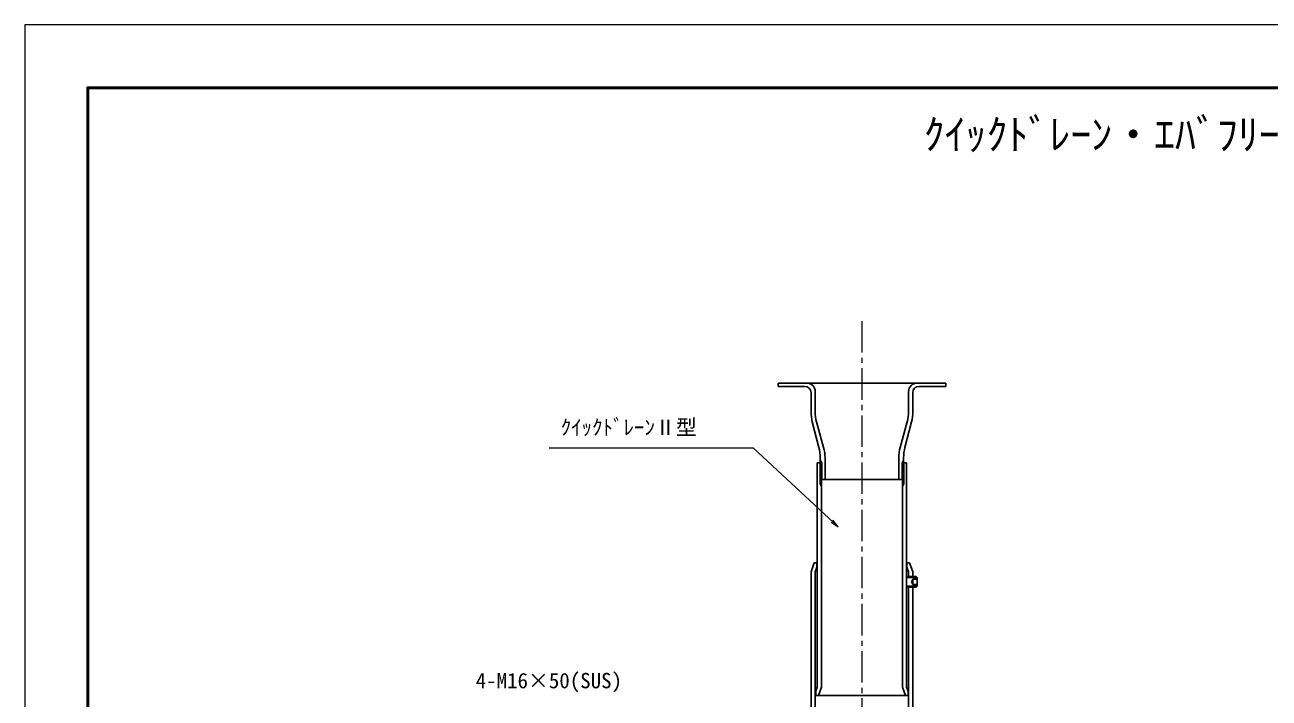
# Model space of a CAD drawing. Units: millimetres on the paper. Extents: x 0 to 1024, y 0 to 841.
# Drawn here: x 0 to 297, y 680.4 to 841 of the extents above; entities that cross this region are included whole.
import ezdxf
from ezdxf.enums import TextEntityAlignment as Align

# ---------------------------------------------------------------- set-up
doc = ezdxf.new("R2010")
doc.units = ezdxf.units.MM
doc.linetypes.add('USER1', pattern=[11.25, 7.5, -1.25, 1.25, -1.25])
for name, color, linetype, lineweight in [('D-BMK', 2, 'USER1', 13), ('D-BYP', 6, 'Continuous', 30), ('D-STR-HTXT', 7, 'Continuous', 13), ('D-TTL', 2, 'Continuous', 50), ('D-TTL-FRAM', 2, 'Continuous', 13)]:
    doc.layers.add(name, color=color, linetype=linetype, lineweight=lineweight)
doc.layers.add('D-STR-TXT', color=7, linetype='Continuous')
doc.layers.add('D-TTL-TXT', color=7, linetype='Continuous')
doc.styles.add('ＭＳ ゴシック', font='')
doc.styles.get('ＭＳ ゴシック').set_extended_font_data('MS Gothic')

# ---------------------------------------------------------------- blocks, each defined once
blk = doc.blocks.new('open_arrow')
at = {"color": 0, "linetype": 'Continuous', "lineweight": -2}
blk.add_lwpolyline([(7.5, 1.25), (0, 0), (7.5, -1.25)], dxfattribs=at)

msp = doc.modelspace()

# ---------------------------------------------------------------- linework, layer by layer
at = {"layer": 'D-BMK'}
msp.add_line((199.8, 770.334), (199.8, 111.508), dxfattribs=at)
at = {"layer": 'D-BYP', "color": 1, "lineweight": 25}
for p, q in [((219.8, 755.53), (179.8, 755.53)), ((179.8, 755.53), (179.8, 754.73)), ((186.15, 754.73), (179.8, 754.73)), ((219.8, 754.73), (213.45, 754.73)), ((219.8, 755.53), (219.8, 754.73)), ((187.65, 753.23), (187.65, 748.73)), ((188.65, 753.53), (188.65, 748.73)), ((210.95, 753.53), (210.95, 748.73)), ((211.95, 753.23), (211.95, 748.73)), ((187.963, 746.27), (189.537, 740.19)), ((188.983, 746.275), (190.667, 740.185)), ((210.617, 746.275), (208.933, 740.185)), ((211.637, 746.27), (210.063, 740.19)), ((189.85, 737.73), (189.85, 732.53)), ((190.206, 736.53), (189.85, 737.147)), ((191, 737.73), (191, 732.53)), ((208.6, 737.73), (208.6, 732.53)), ((209.394, 736.53), (209.75, 737.147)), ((209.75, 737.73), (209.75, 732.53)), ((209.75, 737.23), (209.75, 732.53)), ((189.125, 736.53), (189.125, 682.992)), ((189.85, 736.53), (189.125, 736.53)), ((189.8, 736.53), (189.8, 731.53)), ((190.206, 736.53), (189.85, 736.53)), ((190.206, 736.53), (190.206, 732.53)), ((209.394, 736.53), (209.394, 732.53)), ((209.394, 736.53), (209.75, 736.53)), ((210.475, 736.53), (209.75, 736.53)), ((209.8, 736.53), (209.8, 731.53)), ((210.475, 736.53), (210.475, 682.992)), ((189.8, 731.53), (190.125, 730.967)), ((209.75, 732.53), (189.85, 732.53)), ((190.125, 732.53), (190.125, 682.992)), ((209.475, 732.53), (209.475, 682.992)), ((209.8, 731.53), (209.475, 730.967)), ((187.65, 710.529), (188.414, 712.628)), ((187.65, 710.529), (187.65, 658.878)), ((189.125, 712.628), (188.414, 712.628)), ((189.05, 711.628), (188.65, 710.529)), ((188.65, 710.529), (188.65, 658.878)), ((189.05, 712.628), (189.05, 711.628)), ((189.125, 711.628), (189.05, 711.628)), ((211.186, 712.628), (210.475, 712.628)), ((210.55, 711.628), (210.475, 711.628)), ((210.55, 712.628), (210.55, 711.628)), ((210.55, 711.628), (210.95, 710.529)), ((210.95, 710.529), (210.95, 709.378)), ((211.95, 710.529), (211.186, 712.628)), ((211.95, 710.529), (211.95, 709.378)), ((210.85, 709.378), (210.475, 709.003)), ((210.475, 709.003), (210.475, 707.253)), ((210.475, 709.003), (210.475, 707.253)), ((210.475, 707.253), (210.85, 706.878)), ((210.604, 709.133), (212.975, 709.133)), ((210.604, 707.123), (212.975, 707.123)), ((212.729, 709.378), (210.85, 709.378)), ((210.85, 706.878), (212.729, 706.878)), ((210.95, 706.878), (210.95, 658.878)), ((211.975, 708.753), (211.614, 708.128)), ((211.614, 708.128), (211.975, 707.503)), ((211.95, 706.878), (211.95, 658.878)), ((212.975, 708.753), (211.975, 708.753)), ((211.975, 708.753), (211.975, 707.503)), ((212.975, 707.503), (211.975, 707.503)), ((212.975, 709.133), (212.729, 709.378)), ((212.729, 706.878), (212.975, 707.123)), ((212.975, 709.133), (212.975, 707.123)), ((189.125, 682.992), (188.775, 682.03)), ((188.775, 681.03), (188.775, 682.03)), ((210.825, 681.03), (188.775, 681.03)), ((190.125, 682.992), (189.411, 681.03)), ((209.475, 682.992), (210.189, 681.03)), ((210.475, 682.992), (210.825, 682.03)), ((210.825, 681.03), (210.825, 682.03))]:
    msp.add_line(p, q, dxfattribs=at)
for centre, radius, start, end in [((186.15, 753.23), 1.5, 0, 90), ((186.65, 753.53), 2, 360, 90), ((212.95, 753.53), 2, 90, 180), ((213.45, 753.23), 1.5, 90, 180), ((197.468, 748.73), 9.818, 180, 194.51106), ((197.862, 748.73), 9.212, 180, 195.45456), ((201.738, 748.73), 9.212, 344.54544, 0), ((202.131, 748.73), 9.818, 345.48894, 0), ((180.031, 737.73), 9.818, 0, 14.51106), ((181.788, 737.73), 9.212, 0, 15.45456), ((217.812, 737.73), 9.212, 164.54544, 180), ((219.568, 737.73), 9.818, 165.48894, 180)]:
    msp.add_arc(centre, radius, start, end, dxfattribs=at)
at = {"layer": 'D-STR-HTXT'}
msp.add_line((173.919, 740.004), (125.113, 740.004), dxfattribs=at)
msp.add_lwpolyline([(194.129, 721.211), (173.919, 740.004), (184.024, 730.607)], dxfattribs=at)
at = {"layer": 'D-TTL'}
msp.add_lwpolyline([(579, 15), (15, 15), (15, 826), (579, 826)], close=True, dxfattribs=at)
at = {"layer": 'D-TTL-FRAM'}
msp.add_lwpolyline([(0, 0), (594, 0), (594, 841), (0, 841)], close=True, dxfattribs=at)

# ---------------------------------------------------------------- block references
at = {"layer": 'D-STR-HTXT', "xscale": 0.267, "yscale": 0.267, "rotation": 137.1}
msp.add_blockref('open_arrow', (194.129, 721.211), dxfattribs=at)

# ---------------------------------------------------------------- texts
at = {"layer": 'D-STR-TXT', "style": 'ＭＳ ゴシック'}
for s, p in [('ｸｲｯｸﾄﾞﾚｰﾝⅡ型', (127.887, 742.074)), ('4-M16×50(SUS)', (107.618, 681.621))]:
    msp.add_text(s, height=3.666, dxfattribs=at).set_placement(p, align=Align.BOTTOM_LEFT)
at = {"layer": 'D-TTL-TXT', "style": 'ＭＳ ゴシック'}
msp.add_text('ｸｲｯｸﾄﾞﾚｰﾝ・ｴﾊﾞﾌﾘｰ接続詳細図 S=1:2', height=7.331, dxfattribs=at).set_placement((297, 809.015), align=Align.BOTTOM_CENTER)

doc.saveas('drawing.dxf')
